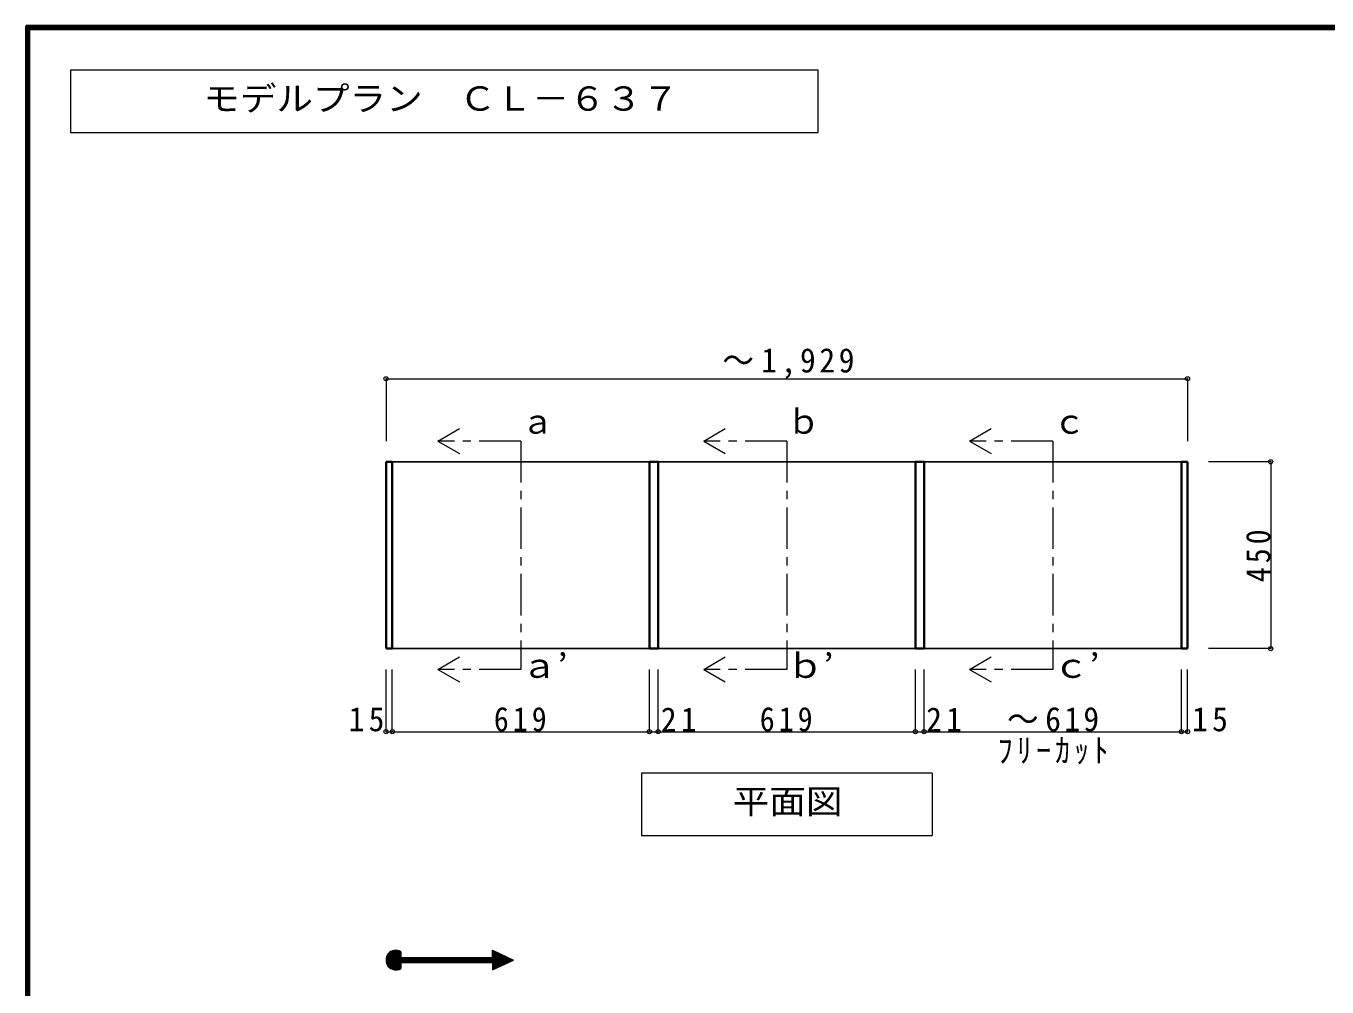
# Model space of a CAD drawing. Units: millimetres, scale not verified. Extents: x -3922 to 3878, y -2932 to 2722.
# Drawn here: x -3922 to -791, y 408 to 2722 of the extents above; entities that cross this region are included whole.
import ezdxf
from ezdxf.enums import TextEntityAlignment as Align

# ---------------------------------------------------------------- set-up
doc = ezdxf.new("R2010")
doc.units = ezdxf.units.MM
doc.header["$LTSCALE"] = 20
doc.header["$PDMODE"] = 32
doc.header["$PDSIZE"] = 10
doc.linetypes.add('CHAIN1', pattern=[8, 5, -1, 1, -1])
for name, color, linetype, lineweight in [('0-2', 2, 'Continuous', 35), ('0-3_固定棚', 3, 'Continuous', 25), ('0-A_文字', 7, 'Continuous', 18), ('0-B_寸法', 7, 'Continuous', 9), ('F-1_枠', 6, 'Continuous', 40)]:
    doc.layers.add(name, color=color, linetype=linetype, lineweight=lineweight)
doc.styles.add('ＭＳ ゴシック', font='')
doc.styles.get('ＭＳ ゴシック').set_extended_font_data('MS Gothic')

msp = doc.modelspace()

# ---------------------------------------------------------------- linework, layer by layer
at = {"layer": '0-2'}
for p, q in [((-3055.67, 1672.73), (-3040.67, 1672.73)), ((-3055.67, 1222.73), (-3055.67, 1672.73)), ((-2421.67, 1672.73), (-2400.67, 1672.73)), ((-2421.67, 1222.73), (-2421.67, 1672.73)), ((-2400.67, 1222.73), (-2400.67, 1672.73)), ((-1781.67, 1672.73), (-1760.67, 1672.73)), ((-1781.67, 1222.73), (-1781.67, 1672.73)), ((-1760.67, 1222.73), (-1760.67, 1672.73)), ((-1141.67, 1672.73), (-1126.67, 1672.73)), ((-1141.67, 1222.73), (-1141.67, 1672.73)), ((-1126.67, 1222.73), (-1126.67, 1672.73)), ((-2421.67, 1222.73), (-2400.67, 1222.73)), ((-1781.67, 1222.73), (-1760.67, 1222.73)), ((-1141.67, 1222.73), (-1126.67, 1222.73))]:
    msp.add_line(p, q, dxfattribs=at)
msp.add_lwpolyline([(-3055.67, 1222.73), (-3040.67, 1222.73), (-3040.67, 1672.73)], dxfattribs=at)
at = {"layer": '0-3_固定棚'}
for p, q in [((-3040.67, 1672.73), (-2421.67, 1672.73)), ((-2400.67, 1672.73), (-1781.67, 1672.73)), ((-1760.67, 1672.73), (-1141.67, 1672.73)), ((-2421.67, 1222.73), (-3040.67, 1222.73)), ((-2400.67, 1222.73), (-1781.67, 1222.73)), ((-1141.67, 1222.73), (-1760.67, 1222.73))]:
    msp.add_line(p, q, dxfattribs=at)
at = {"layer": '0-A_文字'}
for p, q in [((-2931.17, 1722.73), (-2879.2, 1752.73)), ((-2931.17, 1722.73), (-2879.2, 1692.73)), ((-2291.17, 1722.73), (-2239.2, 1752.73)), ((-2291.17, 1722.73), (-2239.2, 1692.73)), ((-1651.17, 1722.73), (-1599.2, 1752.73)), ((-1651.17, 1722.73), (-1599.2, 1692.73)), ((-2931.17, 1172.73), (-2879.2, 1202.73)), ((-2291.17, 1172.73), (-2239.2, 1202.73)), ((-1651.17, 1172.73), (-1599.2, 1202.73)), ((-2931.17, 1172.73), (-2879.2, 1142.73)), ((-2291.17, 1172.73), (-2239.2, 1142.73)), ((-1651.17, 1172.73), (-1599.2, 1142.73)), ((-2441.17, 922.73), (-2441.17, 772.73)), ((-1741.17, 922.73), (-2441.17, 922.73)), ((-1741.17, 922.73), (-1741.17, 772.73)), ((-2441.17, 772.73), (-1741.17, 772.73)), ((-3055.66, 472.25), (-3031.71, 496.2)), ((-3055.52, 475.22), (-3034.68, 496.06)), ((-3055.48, 469.61), (-3029.07, 496.02)), ((-3055.04, 467.21), (-3026.67, 495.58)), ((-3054.86, 478.71), (-3038.16, 495.4)), ((-3054.41, 465.01), (-3024.47, 494.96)), ((-3053.62, 462.98), (-3022.44, 494.16)), ((-3053.11, 483.29), (-3042.75, 493.65)), ((-3052.67, 461.09), (-3020.55, 493.22)), ((-3051.6, 459.34), (-3020.25, 490.69)), ((-3050.39, 457.72), (-3020.25, 487.86)), ((-3049.06, 456.22), (-3020.25, 485.03)), ((-3047.62, 454.84), (-3020.25, 482.21)), ((-3046.05, 453.58), (-3020.25, 479.38)), ((-3044.36, 452.44), (-3018.31, 478.49)), ((-3042.53, 451.44), (-3015.48, 478.49)), ((-3040.57, 450.57), (-3012.65, 478.49)), ((-3038.45, 449.87), (-3009.82, 478.49)), ((-3020.25, 493.04), (-3020.25, 478.49)), ((-3020.25, 478.49), (-2799.76, 478.49)), ((-3018.79, 466.7), (-3006.99, 478.49)), ((-3015.96, 466.7), (-3004.16, 478.49)), ((-3013.13, 466.7), (-3001.33, 478.49)), ((-3010.3, 466.7), (-2998.51, 478.49)), ((-3007.47, 466.7), (-2995.68, 478.49)), ((-3004.64, 466.7), (-2992.85, 478.49)), ((-3001.81, 466.7), (-2990.02, 478.49)), ((-2998.99, 466.7), (-2987.19, 478.49)), ((-2996.16, 466.7), (-2984.36, 478.49)), ((-2993.33, 466.7), (-2981.54, 478.49)), ((-2990.5, 466.7), (-2978.71, 478.49)), ((-2987.67, 466.7), (-2975.88, 478.49)), ((-2984.84, 466.7), (-2973.05, 478.49)), ((-2982.02, 466.7), (-2970.22, 478.49)), ((-2979.19, 466.7), (-2967.39, 478.49)), ((-2976.36, 466.7), (-2964.56, 478.49)), ((-2973.53, 466.7), (-2961.74, 478.49)), ((-2970.7, 466.7), (-2958.91, 478.49)), ((-2967.87, 466.7), (-2956.08, 478.49)), ((-2965.05, 466.7), (-2953.25, 478.49)), ((-2962.22, 466.7), (-2950.42, 478.49)), ((-2959.39, 466.7), (-2947.59, 478.49)), ((-2956.56, 466.7), (-2944.77, 478.49)), ((-2953.73, 466.7), (-2941.94, 478.49)), ((-2950.9, 466.7), (-2939.11, 478.49)), ((-2948.07, 466.7), (-2936.28, 478.49)), ((-2945.25, 466.7), (-2933.45, 478.49)), ((-2942.42, 466.7), (-2930.62, 478.49)), ((-2939.59, 466.7), (-2927.8, 478.49)), ((-2936.76, 466.7), (-2924.97, 478.49)), ((-2933.93, 466.7), (-2922.14, 478.49)), ((-2931.1, 466.7), (-2919.31, 478.49)), ((-2928.28, 466.7), (-2916.48, 478.49)), ((-2925.45, 466.7), (-2913.65, 478.49)), ((-2922.62, 466.7), (-2910.82, 478.49)), ((-2919.79, 466.7), (-2908, 478.49)), ((-2916.96, 466.7), (-2905.17, 478.49)), ((-2914.13, 466.7), (-2902.34, 478.49)), ((-2911.3, 466.7), (-2899.51, 478.49)), ((-2908.48, 466.7), (-2896.68, 478.49)), ((-2905.65, 466.7), (-2893.85, 478.49)), ((-2902.82, 466.7), (-2891.03, 478.49)), ((-2899.99, 466.7), (-2888.2, 478.49)), ((-2897.16, 466.7), (-2885.37, 478.49)), ((-2894.33, 466.7), (-2882.54, 478.49)), ((-2891.51, 466.7), (-2879.71, 478.49)), ((-2888.68, 466.7), (-2876.88, 478.49)), ((-2885.85, 466.7), (-2874.06, 478.49)), ((-2883.02, 466.7), (-2871.23, 478.49)), ((-2880.19, 466.7), (-2868.4, 478.49)), ((-2877.36, 466.7), (-2865.57, 478.49)), ((-2874.54, 466.7), (-2862.74, 478.49)), ((-2871.71, 466.7), (-2859.91, 478.49)), ((-2868.88, 466.7), (-2857.08, 478.49)), ((-2866.05, 466.7), (-2854.26, 478.49)), ((-2863.22, 466.7), (-2851.43, 478.49)), ((-2860.39, 466.7), (-2848.6, 478.49)), ((-2857.56, 466.7), (-2845.77, 478.49)), ((-2854.74, 466.7), (-2842.94, 478.49)), ((-2851.91, 466.7), (-2840.11, 478.49)), ((-2849.08, 466.7), (-2837.29, 478.49)), ((-2846.25, 466.7), (-2834.46, 478.49)), ((-2843.42, 466.7), (-2831.63, 478.49)), ((-2840.59, 466.7), (-2828.8, 478.49)), ((-2837.77, 466.7), (-2825.97, 478.49)), ((-2834.94, 466.7), (-2823.14, 478.49)), ((-2832.11, 466.7), (-2820.32, 478.49)), ((-2829.28, 466.7), (-2817.49, 478.49)), ((-2826.45, 466.7), (-2814.66, 478.49)), ((-2823.62, 466.7), (-2811.83, 478.49)), ((-2820.8, 466.7), (-2809, 478.49)), ((-2817.97, 466.7), (-2806.17, 478.49)), ((-2815.14, 466.7), (-2803.34, 478.49)), ((-2812.31, 466.7), (-2800.52, 478.49)), ((-2809.48, 466.7), (-2786.25, 489.93)), ((-2806.65, 466.7), (-2784.32, 489.03)), ((-2803.82, 466.7), (-2782.39, 488.13)), ((-2801, 466.7), (-2780.46, 487.24)), ((-2799.76, 493.39), (-2797.84, 495.31)), ((-2799.76, 490.56), (-2795.91, 494.42)), ((-2799.76, 487.73), (-2793.98, 493.52)), ((-2799.76, 484.9), (-2792.05, 492.62)), ((-2799.76, 482.07), (-2790.11, 491.72)), ((-2799.76, 479.25), (-2788.18, 490.83)), ((-2799.76, 465.1), (-2778.53, 486.34)), ((-2799.76, 462.27), (-2776.6, 485.44)), ((-2799.76, 459.45), (-2774.66, 484.55)), ((-2799.76, 456.62), (-2772.73, 483.65)), ((-2799.76, 453.79), (-2770.8, 482.75)), ((-2799.76, 450.96), (-2768.87, 481.85)), ((-2798.17, 449.73), (-2766.94, 480.96)), ((-2792.89, 452.18), (-2765.01, 480.06)), ((-2787.6, 454.64), (-2763.08, 479.16)), ((-2782.32, 457.09), (-2761.15, 478.27)), ((-2777.04, 459.54), (-2759.22, 477.37)), ((-2771.76, 462), (-2757.28, 476.47)), ((-2766.47, 464.45), (-2755.35, 475.57)), ((-2761.19, 466.91), (-2753.42, 474.68)), ((-2755.91, 469.36), (-2751.49, 473.78)), ((-2750.62, 471.82), (-2749.56, 472.88)), ((-3036.14, 449.34), (-3020.25, 465.23)), ((-3033.62, 449.04), (-3020.25, 462.41)), ((-3030.81, 449.02), (-3020.25, 459.58)), ((-3027.59, 449.41), (-3020.25, 456.75)), ((-3023.63, 450.54), (-3020.25, 453.92)), ((-3020.25, 466.7), (-2799.76, 466.7)), ((-3020.25, 466.7), (-3020.25, 452.15))]:
    msp.add_line(p, q, dxfattribs=at)
at = {"layer": '0-A_文字', "linetype": 'CHAIN1'}
for p, q in [((-2731.17, 1722.73), (-2931.17, 1722.73)), ((-2731.17, 1722.73), (-2731.17, 1172.73)), ((-2091.17, 1722.73), (-2291.17, 1722.73)), ((-1451.17, 1722.73), (-1651.17, 1722.73)), ((-2731.17, 1172.73), (-2931.17, 1172.73))]:
    msp.add_line(p, q, dxfattribs=at)
at = {"layer": '0-A_文字'}
msp.add_lwpolyline([(-3815.36, 2465.63), (-2015.36, 2465.63), (-2015.36, 2615.63), (-3815.36, 2615.63)], close=True, dxfattribs=at)
at = {"layer": '0-A_文字', "linetype": 'CHAIN1'}
for points in [[(-2091.17, 1722.73), (-2091.17, 1172.73), (-2291.17, 1172.73)], [(-1451.17, 1722.73), (-1451.17, 1172.73), (-1651.17, 1172.73)]]:
    msp.add_lwpolyline(points, dxfattribs=at)
at = {"layer": '0-A_文字'}
for points in [[(-2799.76, 478.49), (-2799.76, 496.21), (-2748.95, 472.6)], [(-2799.76, 466.7), (-2799.76, 448.99), (-2748.95, 472.6)]]:
    msp.add_lwpolyline(points, dxfattribs=at)
msp.add_arc((-3032.06, 472.6), 23.61, 60, 300, dxfattribs=at)
at = {"layer": '0-B_寸法', "color": 4}
for p, q in [((-3055.67, 1872.73), (-1126.67, 1872.73)), ((-3055.67, 1872.73), (-3055.67, 1722.73)), ((-1126.67, 1872.73), (-1126.67, 1722.73)), ((-926.67, 1672.73), (-1076.67, 1672.73)), ((-926.67, 1672.73), (-926.67, 1222.73)), ((-926.67, 1222.73), (-1076.67, 1222.73)), ((-3055.67, 1022.73), (-3055.67, 1172.73)), ((-3040.67, 1022.73), (-3040.67, 1172.73)), ((-2421.67, 1022.73), (-2421.67, 1172.73)), ((-2400.67, 1022.73), (-2400.67, 1172.73)), ((-1781.67, 1022.73), (-1781.67, 1172.73)), ((-1760.67, 1022.73), (-1760.67, 1172.73)), ((-1141.67, 1022.73), (-1141.67, 1172.73)), ((-1126.67, 1022.73), (-1126.67, 1172.73)), ((-3055.67, 1022.73), (-3040.67, 1022.73)), ((-3040.67, 1022.73), (-2421.67, 1022.73)), ((-2421.67, 1022.73), (-2400.67, 1022.73)), ((-2400.67, 1022.73), (-1141.67, 1022.73)), ((-1141.67, 1022.73), (-1126.67, 1022.73))]:
    msp.add_line(p, q, dxfattribs=at)
at = {"layer": '0-B_寸法'}
for p in [(-3055.67, 1872.73), (-1126.67, 1872.73), (-926.67, 1672.73), (-926.67, 1222.73), (-3055.67, 1022.73), (-3040.67, 1022.73), (-2421.67, 1022.73), (-2400.67, 1022.73), (-1781.67, 1022.73), (-1760.67, 1022.73), (-1141.67, 1022.73), (-1126.67, 1022.73)]:
    msp.add_point(p, dxfattribs=at)
at = {"layer": 'F-1_枠'}
for p, q in [((-3922.03, 2722.29), (-3922.03, -2864.37)), ((-3922.03, 2722.29), (3877.97, 2722.29)), ((-3922.03, 2718.96), (3877.97, 2718.96)), ((-3922.03, 2715.63), (3877.97, 2715.63)), ((-3918.7, 2722.29), (-3918.7, -2864.37)), ((-3915.36, 2722.29), (-3915.36, -2864.37))]:
    msp.add_line(p, q, dxfattribs=at)

# ---------------------------------------------------------------- texts
at = {"layer": '0-A_文字', "style": 'ＭＳ ゴシック', "width": 1.1}
for s, p in [('モデルプラン\u3000ＣＬ－６３７', (-3495.36, 2500.63)), ('ａ’', (-2731.17, 1134.76)), ('ｂ’', (-2091.17, 1134.76)), ('ｃ’', (-1451.17, 1134.76)), ('平面図', (-2221.17, 807.73))]:
    msp.add_text(s, height=58.65, dxfattribs=at).set_placement(p, align=Align.BOTTOM_LEFT)
at = {"layer": '0-A_文字', "style": 'ＭＳ ゴシック'}
for s, p in [('ａ', (-2731.17, 1722.73)), ('ｂ', (-2091.17, 1722.73)), ('ｃ', (-1451.17, 1722.73))]:
    msp.add_text(s, height=58.65, dxfattribs=at).set_placement(p, align=Align.BOTTOM_LEFT)
at = {"layer": '0-B_寸法', "char_height": 58.65, "attachment_point": 7, "style": 'ＭＳ ゴシック'}
for s, insert in [('\\T1.23;\\W0.95;～1,929', (-2246.17, 1872.73)), ('\\T1.27;\\W0.95;15', (-3145.63, 1022.73)), ('\\T1.27;\\W0.9;619', (-2796.17, 1022.73)), ('\\T1.27;\\W0.95;21', (-2394.24, 1022.73)), ('\\T1.27;\\W0.9;619', (-2156.17, 1022.73)), ('\\T1.27;\\W0.95;21', (-1755.66, 1022.73)), ('\\T1.21;\\W0.95;～619', (-1561.17, 1022.73)), ('\\T1.27;\\W0.95;15', (-1115.76, 1022.73)), ('\\T1.28;\\W0.9;ﾌﾘｰｶｯﾄ', (-1583.67, 943.86))]:
    msp.add_mtext(s, dxfattribs=dict(at, insert=insert))
at = {"layer": '0-B_寸法', "insert": (-926.67, 1382.73), "char_height": 58.65, "attachment_point": 7, "rotation": 90, "style": 'ＭＳ ゴシック'}
msp.add_mtext('\\T1.27;\\W0.9;450', dxfattribs=at)

doc.saveas('drawing.dxf')
